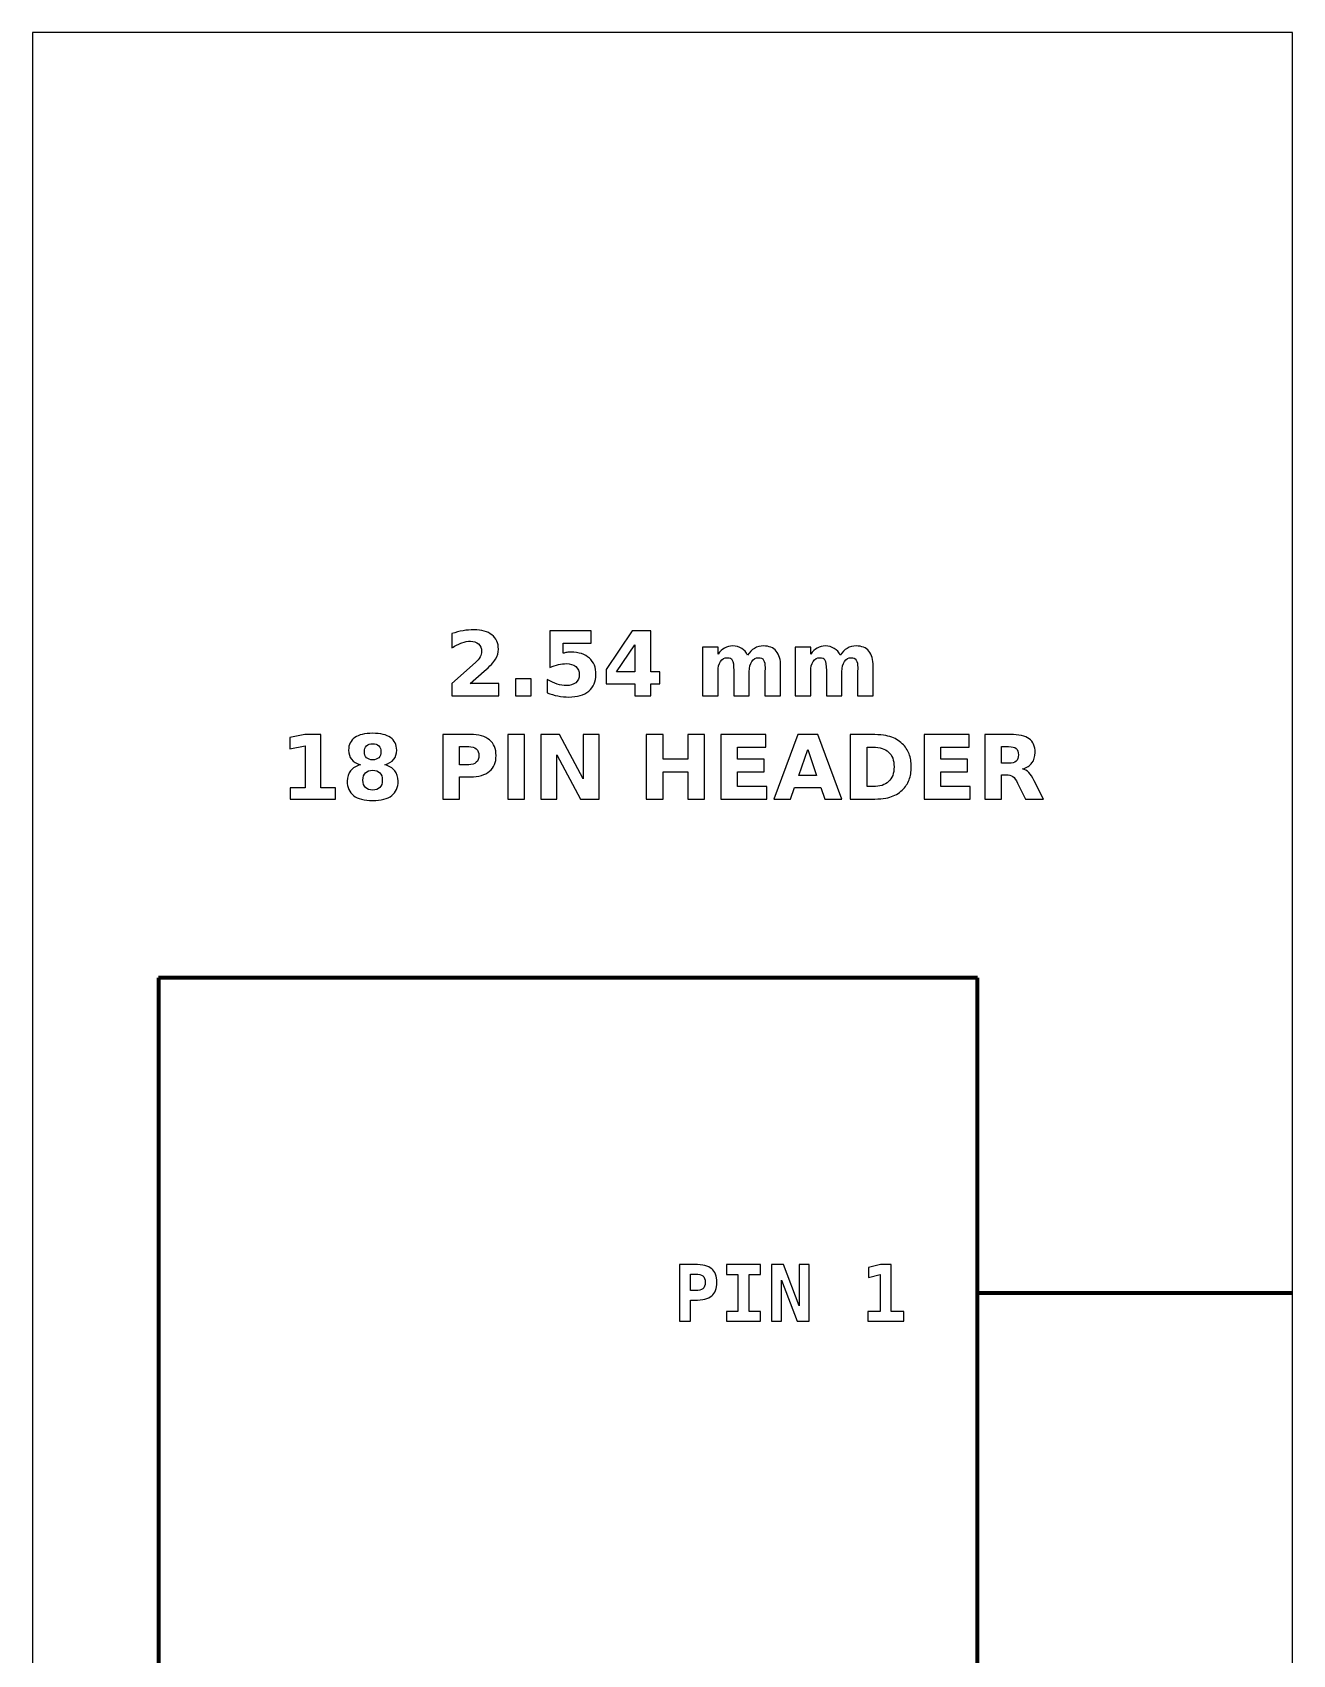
# Model space of a CAD drawing. Header units: centimetres. Extents: x -11.5 to -9.5, y -23.9 to -3.9.
# Drawn here: x -11.5 to -9.5, y -6.424 to -3.85 of the extents above; entities that cross this region are included whole.
import ezdxf

# ---------------------------------------------------------------- set-up
doc = ezdxf.new("R2010")
doc.units = ezdxf.units.CM
doc.header["$MEASUREMENT"] = 0
doc.layers.add('Layer 1', color=7, linetype='Continuous')

msp = doc.modelspace()

# ---------------------------------------------------------------- linework, layer by layer
at = {"layer": 'Layer 1', "color": 7}
msp.add_lwpolyline([(-11.5, -23.85), (-9.5, -23.85), (-9.5, -3.85), (-11.5, -3.85), (-11.5, -23.85)], close=True, dxfattribs=at)
at = {"layer": 'Layer 1', "color": 7, "lineweight": 100}
msp.add_lwpolyline([(-11.3, -23.35), (-10, -23.35), (-10, -5.35), (-11.3, -5.35), (-11.3, -23.35)], close=True, dxfattribs=at)
at = {"layer": 'Layer 1', "color": 250}
for points, knots in [([(-10.80503, -4.88297), (-10.80503, -4.88297), (-10.75975, -4.88297), (-10.75975, -4.88297), (-10.75975, -4.88297), (-10.75975, -4.88297), (-10.75975, -4.90247), (-10.75975, -4.90247), (-10.75975, -4.90247), (-10.75975, -4.90247), (-10.83452, -4.90247), (-10.83452, -4.90247), (-10.83452, -4.90247), (-10.83452, -4.90247), (-10.83452, -4.88297), (-10.83452, -4.88297), (-10.83452, -4.88297), (-10.83452, -4.88297), (-10.79696, -4.84984), (-10.79696, -4.84984), (-10.79696, -4.84984), (-10.7936, -4.8468), (-10.79113, -4.84384), (-10.78953, -4.84095), (-10.78953, -4.84095), (-10.78791, -4.83805), (-10.78711, -4.83504), (-10.78711, -4.83191), (-10.78711, -4.83191), (-10.78711, -4.82709), (-10.78873, -4.82321), (-10.79197, -4.82027), (-10.79197, -4.82027), (-10.7952, -4.81733), (-10.7995, -4.81588), (-10.80489, -4.81588), (-10.80489, -4.81588), (-10.80902, -4.81588), (-10.81354, -4.81677), (-10.81846, -4.81853), (-10.81846, -4.81853), (-10.82337, -4.8203), (-10.82864, -4.82293), (-10.83424, -4.82641), (-10.83424, -4.82641), (-10.83424, -4.82641), (-10.83424, -4.80381), (-10.83424, -4.80381), (-10.83424, -4.80381), (-10.82826, -4.80184), (-10.82236, -4.80033), (-10.81653, -4.7993), (-10.81653, -4.7993), (-10.81069, -4.79826), (-10.80498, -4.79774), (-10.79936, -4.79774), (-10.79936, -4.79774), (-10.78706, -4.79774), (-10.77749, -4.80045), (-10.77067, -4.80588), (-10.77067, -4.80588), (-10.76385, -4.81129), (-10.76044, -4.81884), (-10.76044, -4.82855), (-10.76044, -4.82855), (-10.76044, -4.83415), (-10.76189, -4.83937), (-10.76479, -4.84422), (-10.76479, -4.84422), (-10.76768, -4.84906), (-10.77377, -4.85555), (-10.78304, -4.86369), (-10.78304, -4.86369), (-10.78304, -4.86369), (-10.80503, -4.88297), (-10.80503, -4.88297)], [0, 0, 0, 0, 0.0526316, 0.0526316, 0.0526316, 0.0526316, 0.1052632, 0.1052632, 0.1052632, 0.1052632, 0.1578947, 0.1578947, 0.1578947, 0.1578947, 0.2105263, 0.2105263, 0.2105263, 0.2105263, 0.2631579, 0.2631579, 0.2631579, 0.2631579, 0.3157895, 0.3157895, 0.3157895, 0.3157895, 0.3684211, 0.3684211, 0.3684211, 0.3684211, 0.4210526, 0.4210526, 0.4210526, 0.4210526, 0.4736842, 0.4736842, 0.4736842, 0.4736842, 0.5263158, 0.5263158, 0.5263158, 0.5263158, 0.5789474, 0.5789474, 0.5789474, 0.5789474, 0.6315789, 0.6315789, 0.6315789, 0.6315789, 0.6842105, 0.6842105, 0.6842105, 0.6842105, 0.7368421, 0.7368421, 0.7368421, 0.7368421, 0.7894737, 0.7894737, 0.7894737, 0.7894737, 0.8421053, 0.8421053, 0.8421053, 0.8421053, 0.8947368, 0.8947368, 0.8947368, 0.8947368, 0.9473684, 0.9473684, 0.9473684, 0.9473684, 1, 1, 1, 1]), ([(-10.67894, -4.7996), (-10.67894, -4.7996), (-10.613, -4.7996), (-10.613, -4.7996), (-10.613, -4.7996), (-10.613, -4.7996), (-10.613, -4.8191), (-10.613, -4.8191), (-10.613, -4.8191), (-10.613, -4.8191), (-10.6578, -4.8191), (-10.6578, -4.8191), (-10.6578, -4.8191), (-10.6578, -4.8191), (-10.6578, -4.83502), (-10.6578, -4.83502), (-10.6578, -4.83502), (-10.65578, -4.83448), (-10.65375, -4.83406), (-10.65171, -4.83375), (-10.65171, -4.83375), (-10.64966, -4.83344), (-10.64752, -4.8333), (-10.64533, -4.8333), (-10.64533, -4.8333), (-10.63278, -4.8333), (-10.62302, -4.83643), (-10.61603, -4.84271), (-10.61603, -4.84271), (-10.60905, -4.84897), (-10.60557, -4.85771), (-10.60557, -4.86891), (-10.60557, -4.86891), (-10.60557, -4.88003), (-10.60938, -4.88874), (-10.61697, -4.89504), (-10.61697, -4.89504), (-10.62457, -4.90132), (-10.63513, -4.90447), (-10.64863, -4.90447), (-10.64863, -4.90447), (-10.65446, -4.90447), (-10.66025, -4.9039), (-10.66596, -4.90278), (-10.66596, -4.90278), (-10.67168, -4.90165), (-10.67737, -4.89995), (-10.68301, -4.89765), (-10.68301, -4.89765), (-10.68301, -4.89765), (-10.68301, -4.87676), (-10.68301, -4.87676), (-10.68301, -4.87676), (-10.67741, -4.87999), (-10.6721, -4.88239), (-10.66707, -4.88398), (-10.66707, -4.88398), (-10.66203, -4.88561), (-10.65728, -4.88641), (-10.65284, -4.88641), (-10.65284, -4.88641), (-10.64639, -4.88641), (-10.64134, -4.88483), (-10.63764, -4.88168), (-10.63764, -4.88168), (-10.63395, -4.87855), (-10.63209, -4.8743), (-10.63209, -4.86891), (-10.63209, -4.86891), (-10.63209, -4.8635), (-10.63395, -4.85924), (-10.63764, -4.85612), (-10.63764, -4.85612), (-10.64134, -4.85299), (-10.64639, -4.85144), (-10.65284, -4.85144), (-10.65284, -4.85144), (-10.65665, -4.85144), (-10.66072, -4.85193), (-10.66502, -4.85292), (-10.66502, -4.85292), (-10.66935, -4.8539), (-10.67398, -4.85543), (-10.67894, -4.8575), (-10.67894, -4.8575), (-10.67894, -4.8575), (-10.67894, -4.7996), (-10.67894, -4.7996)], [0, 0, 0, 0, 0.0454545, 0.0454545, 0.0454545, 0.0454545, 0.0909091, 0.0909091, 0.0909091, 0.0909091, 0.1363636, 0.1363636, 0.1363636, 0.1363636, 0.1818182, 0.1818182, 0.1818182, 0.1818182, 0.2272727, 0.2272727, 0.2272727, 0.2272727, 0.2727273, 0.2727273, 0.2727273, 0.2727273, 0.3181818, 0.3181818, 0.3181818, 0.3181818, 0.3636364, 0.3636364, 0.3636364, 0.3636364, 0.4090909, 0.4090909, 0.4090909, 0.4090909, 0.4545455, 0.4545455, 0.4545455, 0.4545455, 0.5, 0.5, 0.5, 0.5, 0.5454545, 0.5454545, 0.5454545, 0.5454545, 0.5909091, 0.5909091, 0.5909091, 0.5909091, 0.6363636, 0.6363636, 0.6363636, 0.6363636, 0.6818182, 0.6818182, 0.6818182, 0.6818182, 0.7272727, 0.7272727, 0.7272727, 0.7272727, 0.7727273, 0.7727273, 0.7727273, 0.7727273, 0.8181818, 0.8181818, 0.8181818, 0.8181818, 0.8636364, 0.8636364, 0.8636364, 0.8636364, 0.9090909, 0.9090909, 0.9090909, 0.9090909, 0.9545455, 0.9545455, 0.9545455, 0.9545455, 1, 1, 1, 1]), ([(-10.54816, -4.7996), (-10.54816, -4.7996), (-10.51866, -4.7996), (-10.51866, -4.7996), (-10.51866, -4.7996), (-10.51866, -4.7996), (-10.51866, -4.86451), (-10.51866, -4.86451), (-10.51866, -4.86451), (-10.51866, -4.86451), (-10.50399, -4.86451), (-10.50399, -4.86451), (-10.50399, -4.86451), (-10.50399, -4.86451), (-10.50399, -4.88373), (-10.50399, -4.88373), (-10.50399, -4.88373), (-10.50399, -4.88373), (-10.51866, -4.88373), (-10.51866, -4.88373), (-10.51866, -4.88373), (-10.51866, -4.88373), (-10.51866, -4.90247), (-10.51866, -4.90247), (-10.51866, -4.90247), (-10.51866, -4.90247), (-10.54373, -4.90247), (-10.54373, -4.90247), (-10.54373, -4.90247), (-10.54373, -4.90247), (-10.54373, -4.88373), (-10.54373, -4.88373), (-10.54373, -4.88373), (-10.54373, -4.88373), (-10.58936, -4.88373), (-10.58936, -4.88373), (-10.58936, -4.88373), (-10.58936, -4.88373), (-10.58936, -4.86098), (-10.58936, -4.86098), (-10.58936, -4.86098), (-10.58936, -4.86098), (-10.54816, -4.7996), (-10.54816, -4.7996)], [0, 0, 0, 0, 0.0909091, 0.0909091, 0.0909091, 0.0909091, 0.1818182, 0.1818182, 0.1818182, 0.1818182, 0.2727273, 0.2727273, 0.2727273, 0.2727273, 0.3636364, 0.3636364, 0.3636364, 0.3636364, 0.4545455, 0.4545455, 0.4545455, 0.4545455, 0.5454545, 0.5454545, 0.5454545, 0.5454545, 0.6363636, 0.6363636, 0.6363636, 0.6363636, 0.7272727, 0.7272727, 0.7272727, 0.7272727, 0.8181818, 0.8181818, 0.8181818, 0.8181818, 0.9090909, 0.9090909, 0.9090909, 0.9090909, 1, 1, 1, 1]), ([(-10.54373, -4.82145), (-10.54373, -4.82145), (-10.57283, -4.86451), (-10.57283, -4.86451), (-10.57283, -4.86451), (-10.57283, -4.86451), (-10.54373, -4.86451), (-10.54373, -4.86451), (-10.54373, -4.86451), (-10.54373, -4.86451), (-10.54373, -4.82145), (-10.54373, -4.82145)], [0, 0, 0, 0, 0.3333333, 0.3333333, 0.3333333, 0.3333333, 0.6666667, 0.6666667, 0.6666667, 0.6666667, 1, 1, 1, 1]), ([(-10.36502, -4.83812), (-10.36189, -4.83335), (-10.3582, -4.8297), (-10.35389, -4.82721), (-10.35389, -4.82721), (-10.34959, -4.82469), (-10.34489, -4.82345), (-10.33974, -4.82345), (-10.33974, -4.82345), (-10.33087, -4.82345), (-10.32412, -4.82618), (-10.31949, -4.83166), (-10.31949, -4.83166), (-10.31485, -4.83711), (-10.31252, -4.84506), (-10.31252, -4.85548), (-10.31252, -4.85548), (-10.31252, -4.85548), (-10.31252, -4.90247), (-10.31252, -4.90247), (-10.31252, -4.90247), (-10.31252, -4.90247), (-10.33734, -4.90247), (-10.33734, -4.90247), (-10.33734, -4.90247), (-10.33734, -4.90247), (-10.33734, -4.86223), (-10.33734, -4.86223), (-10.33734, -4.86223), (-10.33729, -4.86164), (-10.33727, -4.86103), (-10.33724, -4.86037), (-10.33724, -4.86037), (-10.33722, -4.85974), (-10.3372, -4.85882), (-10.3372, -4.85762), (-10.3372, -4.85762), (-10.3372, -4.85216), (-10.33799, -4.84819), (-10.33962, -4.84574), (-10.33962, -4.84574), (-10.34122, -4.84327), (-10.3438, -4.84205), (-10.34738, -4.84205), (-10.34738, -4.84205), (-10.35208, -4.84205), (-10.35568, -4.84398), (-10.35824, -4.84784), (-10.35824, -4.84784), (-10.36078, -4.85169), (-10.3621, -4.85727), (-10.3622, -4.86458), (-10.3622, -4.86458), (-10.3622, -4.86458), (-10.3622, -4.90247), (-10.3622, -4.90247), (-10.3622, -4.90247), (-10.3622, -4.90247), (-10.38701, -4.90247), (-10.38701, -4.90247), (-10.38701, -4.90247), (-10.38701, -4.90247), (-10.38701, -4.86223), (-10.38701, -4.86223), (-10.38701, -4.86223), (-10.38701, -4.85369), (-10.38774, -4.84819), (-10.38922, -4.84574), (-10.38922, -4.84574), (-10.39068, -4.84327), (-10.39329, -4.84205), (-10.39705, -4.84205), (-10.39705, -4.84205), (-10.4018, -4.84205), (-10.40545, -4.844), (-10.40801, -4.84788), (-10.40801, -4.84788), (-10.41057, -4.85176), (-10.41187, -4.85729), (-10.41187, -4.86451), (-10.41187, -4.86451), (-10.41187, -4.86451), (-10.41187, -4.90247), (-10.41187, -4.90247), (-10.41187, -4.90247), (-10.41187, -4.90247), (-10.43668, -4.90247), (-10.43668, -4.90247), (-10.43668, -4.90247), (-10.43668, -4.90247), (-10.43668, -4.82531), (-10.43668, -4.82531), (-10.43668, -4.82531), (-10.43668, -4.82531), (-10.41187, -4.82531), (-10.41187, -4.82531), (-10.41187, -4.82531), (-10.41187, -4.82531), (-10.41187, -4.83662), (-10.41187, -4.83662), (-10.41187, -4.83662), (-10.40883, -4.83224), (-10.40535, -4.82898), (-10.40142, -4.82676), (-10.40142, -4.82676), (-10.3975, -4.82455), (-10.39317, -4.82345), (-10.38844, -4.82345), (-10.38844, -4.82345), (-10.38313, -4.82345), (-10.3784, -4.82474), (-10.37433, -4.82731), (-10.37433, -4.82731), (-10.37024, -4.82989), (-10.36713, -4.83349), (-10.36502, -4.83812)], [0, 0, 0, 0, 0.0344828, 0.0344828, 0.0344828, 0.0344828, 0.0689655, 0.0689655, 0.0689655, 0.0689655, 0.1034483, 0.1034483, 0.1034483, 0.1034483, 0.137931, 0.137931, 0.137931, 0.137931, 0.1724138, 0.1724138, 0.1724138, 0.1724138, 0.2068966, 0.2068966, 0.2068966, 0.2068966, 0.2413793, 0.2413793, 0.2413793, 0.2413793, 0.2758621, 0.2758621, 0.2758621, 0.2758621, 0.3103448, 0.3103448, 0.3103448, 0.3103448, 0.3448276, 0.3448276, 0.3448276, 0.3448276, 0.3793103, 0.3793103, 0.3793103, 0.3793103, 0.4137931, 0.4137931, 0.4137931, 0.4137931, 0.4482759, 0.4482759, 0.4482759, 0.4482759, 0.4827586, 0.4827586, 0.4827586, 0.4827586, 0.5172414, 0.5172414, 0.5172414, 0.5172414, 0.5517241, 0.5517241, 0.5517241, 0.5517241, 0.5862069, 0.5862069, 0.5862069, 0.5862069, 0.6206897, 0.6206897, 0.6206897, 0.6206897, 0.6551724, 0.6551724, 0.6551724, 0.6551724, 0.6896552, 0.6896552, 0.6896552, 0.6896552, 0.7241379, 0.7241379, 0.7241379, 0.7241379, 0.7586207, 0.7586207, 0.7586207, 0.7586207, 0.7931034, 0.7931034, 0.7931034, 0.7931034, 0.8275862, 0.8275862, 0.8275862, 0.8275862, 0.862069, 0.862069, 0.862069, 0.862069, 0.8965517, 0.8965517, 0.8965517, 0.8965517, 0.9310345, 0.9310345, 0.9310345, 0.9310345, 0.9655172, 0.9655172, 0.9655172, 0.9655172, 1, 1, 1, 1]), ([(-10.21798, -4.83812), (-10.21485, -4.83335), (-10.21116, -4.8297), (-10.20685, -4.82721), (-10.20685, -4.82721), (-10.20255, -4.82469), (-10.19785, -4.82345), (-10.1927, -4.82345), (-10.1927, -4.82345), (-10.18383, -4.82345), (-10.17708, -4.82618), (-10.17245, -4.83166), (-10.17245, -4.83166), (-10.16781, -4.83711), (-10.16548, -4.84506), (-10.16548, -4.85548), (-10.16548, -4.85548), (-10.16548, -4.85548), (-10.16548, -4.90247), (-10.16548, -4.90247), (-10.16548, -4.90247), (-10.16548, -4.90247), (-10.1903, -4.90247), (-10.1903, -4.90247), (-10.1903, -4.90247), (-10.1903, -4.90247), (-10.1903, -4.86223), (-10.1903, -4.86223), (-10.1903, -4.86223), (-10.19025, -4.86164), (-10.19023, -4.86103), (-10.1902, -4.86037), (-10.1902, -4.86037), (-10.19018, -4.85974), (-10.19016, -4.85882), (-10.19016, -4.85762), (-10.19016, -4.85762), (-10.19016, -4.85216), (-10.19095, -4.84819), (-10.19258, -4.84574), (-10.19258, -4.84574), (-10.19418, -4.84327), (-10.19676, -4.84205), (-10.20034, -4.84205), (-10.20034, -4.84205), (-10.20504, -4.84205), (-10.20864, -4.84398), (-10.2112, -4.84784), (-10.2112, -4.84784), (-10.21374, -4.85169), (-10.21506, -4.85727), (-10.21516, -4.86458), (-10.21516, -4.86458), (-10.21516, -4.86458), (-10.21516, -4.90247), (-10.21516, -4.90247), (-10.21516, -4.90247), (-10.21516, -4.90247), (-10.23997, -4.90247), (-10.23997, -4.90247), (-10.23997, -4.90247), (-10.23997, -4.90247), (-10.23997, -4.86223), (-10.23997, -4.86223), (-10.23997, -4.86223), (-10.23997, -4.85369), (-10.2407, -4.84819), (-10.24218, -4.84574), (-10.24218, -4.84574), (-10.24364, -4.84327), (-10.24625, -4.84205), (-10.25001, -4.84205), (-10.25001, -4.84205), (-10.25476, -4.84205), (-10.25841, -4.844), (-10.26097, -4.84788), (-10.26097, -4.84788), (-10.26353, -4.85176), (-10.26483, -4.85729), (-10.26483, -4.86451), (-10.26483, -4.86451), (-10.26483, -4.86451), (-10.26483, -4.90247), (-10.26483, -4.90247), (-10.26483, -4.90247), (-10.26483, -4.90247), (-10.28964, -4.90247), (-10.28964, -4.90247), (-10.28964, -4.90247), (-10.28964, -4.90247), (-10.28964, -4.82531), (-10.28964, -4.82531), (-10.28964, -4.82531), (-10.28964, -4.82531), (-10.26483, -4.82531), (-10.26483, -4.82531), (-10.26483, -4.82531), (-10.26483, -4.82531), (-10.26483, -4.83662), (-10.26483, -4.83662), (-10.26483, -4.83662), (-10.26179, -4.83224), (-10.25831, -4.82898), (-10.25438, -4.82676), (-10.25438, -4.82676), (-10.25046, -4.82455), (-10.24613, -4.82345), (-10.2414, -4.82345), (-10.2414, -4.82345), (-10.23609, -4.82345), (-10.23136, -4.82474), (-10.22729, -4.82731), (-10.22729, -4.82731), (-10.2232, -4.82989), (-10.22009, -4.83349), (-10.21798, -4.83812)], [0, 0, 0, 0, 0.0344828, 0.0344828, 0.0344828, 0.0344828, 0.0689655, 0.0689655, 0.0689655, 0.0689655, 0.1034483, 0.1034483, 0.1034483, 0.1034483, 0.137931, 0.137931, 0.137931, 0.137931, 0.1724138, 0.1724138, 0.1724138, 0.1724138, 0.2068966, 0.2068966, 0.2068966, 0.2068966, 0.2413793, 0.2413793, 0.2413793, 0.2413793, 0.2758621, 0.2758621, 0.2758621, 0.2758621, 0.3103448, 0.3103448, 0.3103448, 0.3103448, 0.3448276, 0.3448276, 0.3448276, 0.3448276, 0.3793103, 0.3793103, 0.3793103, 0.3793103, 0.4137931, 0.4137931, 0.4137931, 0.4137931, 0.4482759, 0.4482759, 0.4482759, 0.4482759, 0.4827586, 0.4827586, 0.4827586, 0.4827586, 0.5172414, 0.5172414, 0.5172414, 0.5172414, 0.5517241, 0.5517241, 0.5517241, 0.5517241, 0.5862069, 0.5862069, 0.5862069, 0.5862069, 0.6206897, 0.6206897, 0.6206897, 0.6206897, 0.6551724, 0.6551724, 0.6551724, 0.6551724, 0.6896552, 0.6896552, 0.6896552, 0.6896552, 0.7241379, 0.7241379, 0.7241379, 0.7241379, 0.7586207, 0.7586207, 0.7586207, 0.7586207, 0.7931034, 0.7931034, 0.7931034, 0.7931034, 0.8275862, 0.8275862, 0.8275862, 0.8275862, 0.862069, 0.862069, 0.862069, 0.862069, 0.8965517, 0.8965517, 0.8965517, 0.8965517, 0.9310345, 0.9310345, 0.9310345, 0.9310345, 0.9655172, 0.9655172, 0.9655172, 0.9655172, 1, 1, 1, 1]), ([(-10.73311, -4.8758), (-10.73311, -4.8758), (-10.70829, -4.8758), (-10.70829, -4.8758), (-10.70829, -4.8758), (-10.70829, -4.8758), (-10.70829, -4.90247), (-10.70829, -4.90247), (-10.70829, -4.90247), (-10.70829, -4.90247), (-10.73311, -4.90247), (-10.73311, -4.90247), (-10.73311, -4.90247), (-10.73311, -4.90247), (-10.73311, -4.8758), (-10.73311, -4.8758)], [0, 0, 0, 0, 0.25, 0.25, 0.25, 0.25, 0.5, 0.5, 0.5, 0.5, 0.75, 0.75, 0.75, 0.75, 1, 1, 1, 1]), ([(-11.09073, -5.0484), (-11.09073, -5.0484), (-11.0673, -5.0484), (-11.0673, -5.0484), (-11.0673, -5.0484), (-11.0673, -5.0484), (-11.0673, -4.98191), (-11.0673, -4.98191), (-11.0673, -4.98191), (-11.0673, -4.98191), (-11.09134, -4.98688), (-11.09134, -4.98688), (-11.09134, -4.98688), (-11.09134, -4.98688), (-11.09134, -4.96881), (-11.09134, -4.96881), (-11.09134, -4.96881), (-11.09134, -4.96881), (-11.06744, -4.96385), (-11.06744, -4.96385), (-11.06744, -4.96385), (-11.06744, -4.96385), (-11.04223, -4.96385), (-11.04223, -4.96385), (-11.04223, -4.96385), (-11.04223, -4.96385), (-11.04223, -5.0484), (-11.04223, -5.0484), (-11.04223, -5.0484), (-11.04223, -5.0484), (-11.01881, -5.0484), (-11.01881, -5.0484), (-11.01881, -5.0484), (-11.01881, -5.0484), (-11.01881, -5.06672), (-11.01881, -5.06672), (-11.01881, -5.06672), (-11.01881, -5.06672), (-11.09073, -5.06672), (-11.09073, -5.06672), (-11.09073, -5.06672), (-11.09073, -5.06672), (-11.09073, -5.0484), (-11.09073, -5.0484)], [0, 0, 0, 0, 0.0909091, 0.0909091, 0.0909091, 0.0909091, 0.1818182, 0.1818182, 0.1818182, 0.1818182, 0.2727273, 0.2727273, 0.2727273, 0.2727273, 0.3636364, 0.3636364, 0.3636364, 0.3636364, 0.4545455, 0.4545455, 0.4545455, 0.4545455, 0.5454545, 0.5454545, 0.5454545, 0.5454545, 0.6363636, 0.6363636, 0.6363636, 0.6363636, 0.7272727, 0.7272727, 0.7272727, 0.7272727, 0.8181818, 0.8181818, 0.8181818, 0.8181818, 0.9090909, 0.9090909, 0.9090909, 0.9090909, 1, 1, 1, 1]), ([(-10.97932, -5.01195), (-10.98555, -5.01006), (-10.99026, -5.00717), (-10.99343, -5.00327), (-10.99343, -5.00327), (-10.99661, -4.99936), (-10.99818, -4.9945), (-10.99818, -4.98866), (-10.99818, -4.98866), (-10.99818, -4.97998), (-10.99494, -4.97335), (-10.98847, -4.96881), (-10.98847, -4.96881), (-10.982, -4.96427), (-10.97248, -4.96199), (-10.95994, -4.96199), (-10.95994, -4.96199), (-10.9475, -4.96199), (-10.93802, -4.96425), (-10.93155, -4.96879), (-10.93155, -4.96879), (-10.92509, -4.97331), (-10.92184, -4.97994), (-10.92184, -4.98866), (-10.92184, -4.98866), (-10.92184, -4.9945), (-10.92344, -4.99936), (-10.92661, -5.00327), (-10.92661, -5.00327), (-10.92981, -5.00717), (-10.93454, -5.01006), (-10.94077, -5.01195), (-10.94077, -5.01195), (-10.93379, -5.01387), (-10.92852, -5.017), (-10.92497, -5.02135), (-10.92497, -5.02135), (-10.92142, -5.02568), (-10.91963, -5.03116), (-10.91963, -5.03779), (-10.91963, -5.03779), (-10.91963, -5.04798), (-10.92302, -5.05569), (-10.92979, -5.06089), (-10.92979, -5.06089), (-10.93656, -5.06611), (-10.94663, -5.06872), (-10.95994, -5.06872), (-10.95994, -5.06872), (-10.97332, -5.06872), (-10.98341, -5.06611), (-10.99023, -5.06089), (-10.99023, -5.06089), (-10.99705, -5.05569), (-11.00046, -5.04798), (-11.00046, -5.03779), (-11.00046, -5.03779), (-11.00046, -5.03116), (-10.99867, -5.02568), (-10.99512, -5.02135), (-10.99512, -5.02135), (-10.99157, -5.017), (-10.9863, -5.01387), (-10.97932, -5.01195)], [0, 0, 0, 0, 0.0625, 0.0625, 0.0625, 0.0625, 0.125, 0.125, 0.125, 0.125, 0.1875, 0.1875, 0.1875, 0.1875, 0.25, 0.25, 0.25, 0.25, 0.3125, 0.3125, 0.3125, 0.3125, 0.375, 0.375, 0.375, 0.375, 0.4375, 0.4375, 0.4375, 0.4375, 0.5, 0.5, 0.5, 0.5, 0.5625, 0.5625, 0.5625, 0.5625, 0.625, 0.625, 0.625, 0.625, 0.6875, 0.6875, 0.6875, 0.6875, 0.75, 0.75, 0.75, 0.75, 0.8125, 0.8125, 0.8125, 0.8125, 0.875, 0.875, 0.875, 0.875, 0.9375, 0.9375, 0.9375, 0.9375, 1, 1, 1, 1]), ([(-10.84879, -4.96385), (-10.84879, -4.96385), (-10.80477, -4.96385), (-10.80477, -4.96385), (-10.80477, -4.96385), (-10.79167, -4.96385), (-10.78162, -4.96677), (-10.77461, -4.97258), (-10.77461, -4.97258), (-10.76761, -4.97839), (-10.7641, -4.98666), (-10.7641, -4.99741), (-10.7641, -4.99741), (-10.7641, -5.00818), (-10.76761, -5.01648), (-10.77461, -5.02229), (-10.77461, -5.02229), (-10.78162, -5.0281), (-10.79167, -5.03102), (-10.80477, -5.03102), (-10.80477, -5.03102), (-10.80477, -5.03102), (-10.82226, -5.03102), (-10.82226, -5.03102), (-10.82226, -5.03102), (-10.82226, -5.03102), (-10.82226, -5.06672), (-10.82226, -5.06672), (-10.82226, -5.06672), (-10.82226, -5.06672), (-10.84879, -5.06672), (-10.84879, -5.06672), (-10.84879, -5.06672), (-10.84879, -5.06672), (-10.84879, -4.96385), (-10.84879, -4.96385)], [0, 0, 0, 0, 0.1111111, 0.1111111, 0.1111111, 0.1111111, 0.2222222, 0.2222222, 0.2222222, 0.2222222, 0.3333333, 0.3333333, 0.3333333, 0.3333333, 0.4444444, 0.4444444, 0.4444444, 0.4444444, 0.5555556, 0.5555556, 0.5555556, 0.5555556, 0.6666667, 0.6666667, 0.6666667, 0.6666667, 0.7777778, 0.7777778, 0.7777778, 0.7777778, 0.8888889, 0.8888889, 0.8888889, 0.8888889, 1, 1, 1, 1]), ([(-10.74538, -4.96385), (-10.74538, -4.96385), (-10.71885, -4.96385), (-10.71885, -4.96385), (-10.71885, -4.96385), (-10.71885, -4.96385), (-10.71885, -5.06672), (-10.71885, -5.06672), (-10.71885, -5.06672), (-10.71885, -5.06672), (-10.74538, -5.06672), (-10.74538, -5.06672), (-10.74538, -5.06672), (-10.74538, -5.06672), (-10.74538, -4.96385), (-10.74538, -4.96385)], [0, 0, 0, 0, 0.25, 0.25, 0.25, 0.25, 0.5, 0.5, 0.5, 0.5, 0.75, 0.75, 0.75, 0.75, 1, 1, 1, 1]), ([(-10.69289, -4.96385), (-10.69289, -4.96385), (-10.66326, -4.96385), (-10.66326, -4.96385), (-10.66326, -4.96385), (-10.66326, -4.96385), (-10.62584, -5.03441), (-10.62584, -5.03441), (-10.62584, -5.03441), (-10.62584, -5.03441), (-10.62584, -4.96385), (-10.62584, -4.96385), (-10.62584, -4.96385), (-10.62584, -4.96385), (-10.6007, -4.96385), (-10.6007, -4.96385), (-10.6007, -4.96385), (-10.6007, -4.96385), (-10.6007, -5.06672), (-10.6007, -5.06672), (-10.6007, -5.06672), (-10.6007, -5.06672), (-10.63033, -5.06672), (-10.63033, -5.06672), (-10.63033, -5.06672), (-10.63033, -5.06672), (-10.66775, -4.99616), (-10.66775, -4.99616), (-10.66775, -4.99616), (-10.66775, -4.99616), (-10.66775, -5.06672), (-10.66775, -5.06672), (-10.66775, -5.06672), (-10.66775, -5.06672), (-10.69289, -5.06672), (-10.69289, -5.06672), (-10.69289, -5.06672), (-10.69289, -5.06672), (-10.69289, -4.96385), (-10.69289, -4.96385)], [0, 0, 0, 0, 0.1, 0.1, 0.1, 0.1, 0.2, 0.2, 0.2, 0.2, 0.3, 0.3, 0.3, 0.3, 0.4, 0.4, 0.4, 0.4, 0.5, 0.5, 0.5, 0.5, 0.6, 0.6, 0.6, 0.6, 0.7, 0.7, 0.7, 0.7, 0.8, 0.8, 0.8, 0.8, 0.9, 0.9, 0.9, 0.9, 1, 1, 1, 1]), ([(-10.52567, -4.96385), (-10.52567, -4.96385), (-10.49914, -4.96385), (-10.49914, -4.96385), (-10.49914, -4.96385), (-10.49914, -4.96385), (-10.49914, -5.00306), (-10.49914, -5.00306), (-10.49914, -5.00306), (-10.49914, -5.00306), (-10.46001, -5.00306), (-10.46001, -5.00306), (-10.46001, -5.00306), (-10.46001, -5.00306), (-10.46001, -4.96385), (-10.46001, -4.96385), (-10.46001, -4.96385), (-10.46001, -4.96385), (-10.43348, -4.96385), (-10.43348, -4.96385), (-10.43348, -4.96385), (-10.43348, -4.96385), (-10.43348, -5.06672), (-10.43348, -5.06672), (-10.43348, -5.06672), (-10.43348, -5.06672), (-10.46001, -5.06672), (-10.46001, -5.06672), (-10.46001, -5.06672), (-10.46001, -5.06672), (-10.46001, -5.02312), (-10.46001, -5.02312), (-10.46001, -5.02312), (-10.46001, -5.02312), (-10.49914, -5.02312), (-10.49914, -5.02312), (-10.49914, -5.02312), (-10.49914, -5.02312), (-10.49914, -5.06672), (-10.49914, -5.06672), (-10.49914, -5.06672), (-10.49914, -5.06672), (-10.52567, -5.06672), (-10.52567, -5.06672), (-10.52567, -5.06672), (-10.52567, -5.06672), (-10.52567, -4.96385), (-10.52567, -4.96385)], [0, 0, 0, 0, 0.0833333, 0.0833333, 0.0833333, 0.0833333, 0.1666667, 0.1666667, 0.1666667, 0.1666667, 0.25, 0.25, 0.25, 0.25, 0.3333333, 0.3333333, 0.3333333, 0.3333333, 0.4166667, 0.4166667, 0.4166667, 0.4166667, 0.5, 0.5, 0.5, 0.5, 0.5833333, 0.5833333, 0.5833333, 0.5833333, 0.6666667, 0.6666667, 0.6666667, 0.6666667, 0.75, 0.75, 0.75, 0.75, 0.8333333, 0.8333333, 0.8333333, 0.8333333, 0.9166667, 0.9166667, 0.9166667, 0.9166667, 1, 1, 1, 1]), ([(-10.40758, -4.96385), (-10.40758, -4.96385), (-10.33599, -4.96385), (-10.33599, -4.96385), (-10.33599, -4.96385), (-10.33599, -4.96385), (-10.33599, -4.98391), (-10.33599, -4.98391), (-10.33599, -4.98391), (-10.33599, -4.98391), (-10.38105, -4.98391), (-10.38105, -4.98391), (-10.38105, -4.98391), (-10.38105, -4.98391), (-10.38105, -5.00306), (-10.38105, -5.00306), (-10.38105, -5.00306), (-10.38105, -5.00306), (-10.3387, -5.00306), (-10.3387, -5.00306), (-10.3387, -5.00306), (-10.3387, -5.00306), (-10.3387, -5.02312), (-10.3387, -5.02312), (-10.3387, -5.02312), (-10.3387, -5.02312), (-10.38105, -5.02312), (-10.38105, -5.02312), (-10.38105, -5.02312), (-10.38105, -5.02312), (-10.38105, -5.04666), (-10.38105, -5.04666), (-10.38105, -5.04666), (-10.38105, -5.04666), (-10.33449, -5.04666), (-10.33449, -5.04666), (-10.33449, -5.04666), (-10.33449, -5.04666), (-10.33449, -5.06672), (-10.33449, -5.06672), (-10.33449, -5.06672), (-10.33449, -5.06672), (-10.40758, -5.06672), (-10.40758, -5.06672), (-10.40758, -5.06672), (-10.40758, -5.06672), (-10.40758, -4.96385), (-10.40758, -4.96385)], [0, 0, 0, 0, 0.0833333, 0.0833333, 0.0833333, 0.0833333, 0.1666667, 0.1666667, 0.1666667, 0.1666667, 0.25, 0.25, 0.25, 0.25, 0.3333333, 0.3333333, 0.3333333, 0.3333333, 0.4166667, 0.4166667, 0.4166667, 0.4166667, 0.5, 0.5, 0.5, 0.5, 0.5833333, 0.5833333, 0.5833333, 0.5833333, 0.6666667, 0.6666667, 0.6666667, 0.6666667, 0.75, 0.75, 0.75, 0.75, 0.8333333, 0.8333333, 0.8333333, 0.8333333, 0.9166667, 0.9166667, 0.9166667, 0.9166667, 1, 1, 1, 1]), ([(-10.24876, -5.048), (-10.24876, -5.048), (-10.29025, -5.048), (-10.29025, -5.048), (-10.29025, -5.048), (-10.29025, -5.048), (-10.29679, -5.06672), (-10.29679, -5.06672), (-10.29679, -5.06672), (-10.29679, -5.06672), (-10.32346, -5.06672), (-10.32346, -5.06672), (-10.32346, -5.06672), (-10.32346, -5.06672), (-10.28536, -4.96385), (-10.28536, -4.96385), (-10.28536, -4.96385), (-10.28536, -4.96385), (-10.25373, -4.96385), (-10.25373, -4.96385), (-10.25373, -4.96385), (-10.25373, -4.96385), (-10.21563, -5.06672), (-10.21563, -5.06672), (-10.21563, -5.06672), (-10.21563, -5.06672), (-10.2423, -5.06672), (-10.2423, -5.06672), (-10.2423, -5.06672), (-10.2423, -5.06672), (-10.24876, -5.048), (-10.24876, -5.048)], [0, 0, 0, 0, 0.125, 0.125, 0.125, 0.125, 0.25, 0.25, 0.25, 0.25, 0.375, 0.375, 0.375, 0.375, 0.5, 0.5, 0.5, 0.5, 0.625, 0.625, 0.625, 0.625, 0.75, 0.75, 0.75, 0.75, 0.875, 0.875, 0.875, 0.875, 1, 1, 1, 1]), ([(-10.20196, -4.96385), (-10.20196, -4.96385), (-10.17397, -4.96385), (-10.17397, -4.96385), (-10.17397, -4.96385), (-10.15836, -4.96385), (-10.14674, -4.96496), (-10.1391, -4.96719), (-10.1391, -4.96719), (-10.13145, -4.96942), (-10.12489, -4.97319), (-10.11941, -4.97853), (-10.11941, -4.97853), (-10.11459, -4.98316), (-10.11102, -4.98852), (-10.10866, -4.99459), (-10.10866, -4.99459), (-10.10634, -5.00063), (-10.10516, -5.0075), (-10.10516, -5.01519), (-10.10516, -5.01519), (-10.10516, -5.02295), (-10.10634, -5.02987), (-10.10866, -5.03596), (-10.10866, -5.03596), (-10.11102, -5.04205), (-10.11459, -5.04741), (-10.11941, -5.05204), (-10.11941, -5.05204), (-10.12494, -5.05738), (-10.13155, -5.06115), (-10.13926, -5.06338), (-10.13926, -5.06338), (-10.14698, -5.06561), (-10.15855, -5.06672), (-10.17397, -5.06672), (-10.17397, -5.06672), (-10.17397, -5.06672), (-10.20196, -5.06672), (-10.20196, -5.06672), (-10.20196, -5.06672), (-10.20196, -5.06672), (-10.20196, -4.96385), (-10.20196, -4.96385)], [0, 0, 0, 0, 0.0909091, 0.0909091, 0.0909091, 0.0909091, 0.1818182, 0.1818182, 0.1818182, 0.1818182, 0.2727273, 0.2727273, 0.2727273, 0.2727273, 0.3636364, 0.3636364, 0.3636364, 0.3636364, 0.4545455, 0.4545455, 0.4545455, 0.4545455, 0.5454545, 0.5454545, 0.5454545, 0.5454545, 0.6363636, 0.6363636, 0.6363636, 0.6363636, 0.7272727, 0.7272727, 0.7272727, 0.7272727, 0.8181818, 0.8181818, 0.8181818, 0.8181818, 0.9090909, 0.9090909, 0.9090909, 0.9090909, 1, 1, 1, 1]), ([(-10.08484, -4.96385), (-10.08484, -4.96385), (-10.01325, -4.96385), (-10.01325, -4.96385), (-10.01325, -4.96385), (-10.01325, -4.96385), (-10.01325, -4.98391), (-10.01325, -4.98391), (-10.01325, -4.98391), (-10.01325, -4.98391), (-10.05831, -4.98391), (-10.05831, -4.98391), (-10.05831, -4.98391), (-10.05831, -4.98391), (-10.05831, -5.00306), (-10.05831, -5.00306), (-10.05831, -5.00306), (-10.05831, -5.00306), (-10.01596, -5.00306), (-10.01596, -5.00306), (-10.01596, -5.00306), (-10.01596, -5.00306), (-10.01596, -5.02312), (-10.01596, -5.02312), (-10.01596, -5.02312), (-10.01596, -5.02312), (-10.05831, -5.02312), (-10.05831, -5.02312), (-10.05831, -5.02312), (-10.05831, -5.02312), (-10.05831, -5.04666), (-10.05831, -5.04666), (-10.05831, -5.04666), (-10.05831, -5.04666), (-10.01175, -5.04666), (-10.01175, -5.04666), (-10.01175, -5.04666), (-10.01175, -5.04666), (-10.01175, -5.06672), (-10.01175, -5.06672), (-10.01175, -5.06672), (-10.01175, -5.06672), (-10.08484, -5.06672), (-10.08484, -5.06672), (-10.08484, -5.06672), (-10.08484, -5.06672), (-10.08484, -4.96385), (-10.08484, -4.96385)], [0, 0, 0, 0, 0.0833333, 0.0833333, 0.0833333, 0.0833333, 0.1666667, 0.1666667, 0.1666667, 0.1666667, 0.25, 0.25, 0.25, 0.25, 0.3333333, 0.3333333, 0.3333333, 0.3333333, 0.4166667, 0.4166667, 0.4166667, 0.4166667, 0.5, 0.5, 0.5, 0.5, 0.5833333, 0.5833333, 0.5833333, 0.5833333, 0.6666667, 0.6666667, 0.6666667, 0.6666667, 0.75, 0.75, 0.75, 0.75, 0.8333333, 0.8333333, 0.8333333, 0.8333333, 0.9166667, 0.9166667, 0.9166667, 0.9166667, 1, 1, 1, 1]), ([(-9.96191, -5.0278), (-9.96191, -5.0278), (-9.96191, -5.06672), (-9.96191, -5.06672), (-9.96191, -5.06672), (-9.96191, -5.06672), (-9.98844, -5.06672), (-9.98844, -5.06672), (-9.98844, -5.06672), (-9.98844, -5.06672), (-9.98844, -4.96385), (-9.98844, -4.96385), (-9.98844, -4.96385), (-9.98844, -4.96385), (-9.94792, -4.96385), (-9.94792, -4.96385), (-9.94792, -4.96385), (-9.93437, -4.96385), (-9.92442, -4.96613), (-9.91812, -4.97067), (-9.91812, -4.97067), (-9.9118, -4.97521), (-9.90864, -4.98241), (-9.90864, -4.99224), (-9.90864, -4.99224), (-9.90864, -4.99903), (-9.91029, -5.00463), (-9.91356, -5.00898), (-9.91356, -5.00898), (-9.91685, -5.01336), (-9.92181, -5.01658), (-9.92842, -5.01863), (-9.92842, -5.01863), (-9.9248, -5.01947), (-9.92153, -5.02133), (-9.91866, -5.02425), (-9.91866, -5.02425), (-9.91579, -5.02716), (-9.9129, -5.03158), (-9.90996, -5.03751), (-9.90996, -5.03751), (-9.90996, -5.03751), (-9.89554, -5.06672), (-9.89554, -5.06672), (-9.89554, -5.06672), (-9.89554, -5.06672), (-9.92381, -5.06672), (-9.92381, -5.06672), (-9.92381, -5.06672), (-9.92381, -5.06672), (-9.93635, -5.04116), (-9.93635, -5.04116), (-9.93635, -5.04116), (-9.93886, -5.03603), (-9.94143, -5.0325), (-9.94404, -5.03062), (-9.94404, -5.03062), (-9.94663, -5.02874), (-9.95008, -5.0278), (-9.95441, -5.0278), (-9.95441, -5.0278), (-9.95441, -5.0278), (-9.96191, -5.0278), (-9.96191, -5.0278)], [0, 0, 0, 0, 0.0625, 0.0625, 0.0625, 0.0625, 0.125, 0.125, 0.125, 0.125, 0.1875, 0.1875, 0.1875, 0.1875, 0.25, 0.25, 0.25, 0.25, 0.3125, 0.3125, 0.3125, 0.3125, 0.375, 0.375, 0.375, 0.375, 0.4375, 0.4375, 0.4375, 0.4375, 0.5, 0.5, 0.5, 0.5, 0.5625, 0.5625, 0.5625, 0.5625, 0.625, 0.625, 0.625, 0.625, 0.6875, 0.6875, 0.6875, 0.6875, 0.75, 0.75, 0.75, 0.75, 0.8125, 0.8125, 0.8125, 0.8125, 0.875, 0.875, 0.875, 0.875, 0.9375, 0.9375, 0.9375, 0.9375, 1, 1, 1, 1]), ([(-10.97311, -4.99134), (-10.97311, -4.99544), (-10.97198, -4.99859), (-10.9697, -5.00077), (-10.9697, -5.00077), (-10.96742, -5.00299), (-10.96417, -5.00409), (-10.95994, -5.00409), (-10.95994, -5.00409), (-10.9558, -5.00409), (-10.9526, -5.00299), (-10.95037, -5.00077), (-10.95037, -5.00077), (-10.94811, -4.99859), (-10.94698, -4.99544), (-10.94698, -4.99134), (-10.94698, -4.99134), (-10.94698, -4.98725), (-10.94811, -4.98412), (-10.95037, -4.98194), (-10.95037, -4.98194), (-10.9526, -4.97975), (-10.9558, -4.97867), (-10.95994, -4.97867), (-10.95994, -4.97867), (-10.96417, -4.97867), (-10.96742, -4.97977), (-10.9697, -4.98198), (-10.9697, -4.98198), (-10.97198, -4.98417), (-10.97311, -4.9873), (-10.97311, -4.99134)], [0, 0, 0, 0, 0.125, 0.125, 0.125, 0.125, 0.25, 0.25, 0.25, 0.25, 0.375, 0.375, 0.375, 0.375, 0.5, 0.5, 0.5, 0.5, 0.625, 0.625, 0.625, 0.625, 0.75, 0.75, 0.75, 0.75, 0.875, 0.875, 0.875, 0.875, 1, 1, 1, 1]), ([(-10.82226, -4.98307), (-10.82226, -4.98307), (-10.82226, -5.0118), (-10.82226, -5.0118), (-10.82226, -5.0118), (-10.82226, -5.0118), (-10.80759, -5.0118), (-10.80759, -5.0118), (-10.80759, -5.0118), (-10.80244, -5.0118), (-10.79846, -5.01056), (-10.79566, -5.00804), (-10.79566, -5.00804), (-10.79286, -5.00555), (-10.79145, -5.002), (-10.79145, -4.99741), (-10.79145, -4.99741), (-10.79145, -4.9928), (-10.79286, -4.98927), (-10.79566, -4.98678), (-10.79566, -4.98678), (-10.79846, -4.98431), (-10.80244, -4.98307), (-10.80759, -4.98307), (-10.80759, -4.98307), (-10.80759, -4.98307), (-10.82226, -4.98307), (-10.82226, -4.98307)], [0, 0, 0, 0, 0.1428571, 0.1428571, 0.1428571, 0.1428571, 0.2857143, 0.2857143, 0.2857143, 0.2857143, 0.4285714, 0.4285714, 0.4285714, 0.4285714, 0.5714286, 0.5714286, 0.5714286, 0.5714286, 0.7142857, 0.7142857, 0.7142857, 0.7142857, 0.8571429, 0.8571429, 0.8571429, 0.8571429, 1, 1, 1, 1]), ([(-10.28364, -5.0289), (-10.28364, -5.0289), (-10.25544, -5.0289), (-10.25544, -5.0289), (-10.25544, -5.0289), (-10.25544, -5.0289), (-10.26951, -4.98798), (-10.26951, -4.98798), (-10.26951, -4.98798), (-10.26951, -4.98798), (-10.28364, -5.0289), (-10.28364, -5.0289)], [0, 0, 0, 0, 0.3333333, 0.3333333, 0.3333333, 0.3333333, 0.6666667, 0.6666667, 0.6666667, 0.6666667, 1, 1, 1, 1]), ([(-10.17543, -4.98391), (-10.17543, -4.98391), (-10.17543, -5.04666), (-10.17543, -5.04666), (-10.17543, -5.04666), (-10.17543, -5.04666), (-10.16593, -5.04666), (-10.16593, -5.04666), (-10.16593, -5.04666), (-10.15509, -5.04666), (-10.14681, -5.04398), (-10.1411, -5.03859), (-10.1411, -5.03859), (-10.13538, -5.03323), (-10.13251, -5.02542), (-10.13251, -5.01519), (-10.13251, -5.01519), (-10.13251, -5.00498), (-10.13536, -4.99722), (-10.14105, -4.99191), (-10.14105, -4.99191), (-10.14674, -4.98657), (-10.15504, -4.98391), (-10.16593, -4.98391), (-10.16593, -4.98391), (-10.16593, -4.98391), (-10.17543, -4.98391), (-10.17543, -4.98391)], [0, 0, 0, 0, 0.1428571, 0.1428571, 0.1428571, 0.1428571, 0.2857143, 0.2857143, 0.2857143, 0.2857143, 0.4285714, 0.4285714, 0.4285714, 0.4285714, 0.5714286, 0.5714286, 0.5714286, 0.5714286, 0.7142857, 0.7142857, 0.7142857, 0.7142857, 0.8571429, 0.8571429, 0.8571429, 0.8571429, 1, 1, 1, 1]), ([(-9.95074, -5.00948), (-9.94519, -5.00948), (-9.94119, -5.00844), (-9.93879, -5.00637), (-9.93879, -5.00637), (-9.93637, -5.0043), (-9.93517, -5.00089), (-9.93517, -4.99616), (-9.93517, -4.99616), (-9.93517, -4.99148), (-9.93637, -4.98812), (-9.93879, -4.9861), (-9.93879, -4.9861), (-9.94119, -4.98408), (-9.94519, -4.98307), (-9.95074, -4.98307), (-9.95074, -4.98307), (-9.95074, -4.98307), (-9.96191, -4.98307), (-9.96191, -4.98307), (-9.96191, -4.98307), (-9.96191, -4.98307), (-9.96191, -5.00948), (-9.96191, -5.00948), (-9.96191, -5.00948), (-9.96191, -5.00948), (-9.95074, -5.00948), (-9.95074, -5.00948)], [0, 0, 0, 0, 0.1428571, 0.1428571, 0.1428571, 0.1428571, 0.2857143, 0.2857143, 0.2857143, 0.2857143, 0.4285714, 0.4285714, 0.4285714, 0.4285714, 0.5714286, 0.5714286, 0.5714286, 0.5714286, 0.7142857, 0.7142857, 0.7142857, 0.7142857, 0.8571429, 0.8571429, 0.8571429, 0.8571429, 1, 1, 1, 1]), ([(-10.95994, -5.02069), (-10.9649, -5.02069), (-10.96874, -5.02206), (-10.97139, -5.02476), (-10.97139, -5.02476), (-10.97405, -5.02747), (-10.97539, -5.03135), (-10.97539, -5.0364), (-10.97539, -5.0364), (-10.97539, -5.04146), (-10.97405, -5.04532), (-10.97139, -5.04802), (-10.97139, -5.04802), (-10.96874, -5.0507), (-10.9649, -5.05204), (-10.95994, -5.05204), (-10.95994, -5.05204), (-10.95502, -5.05204), (-10.95126, -5.0507), (-10.94863, -5.04802), (-10.94863, -5.04802), (-10.94602, -5.04532), (-10.9447, -5.04146), (-10.9447, -5.0364), (-10.9447, -5.0364), (-10.9447, -5.0313), (-10.94602, -5.02742), (-10.94863, -5.02472), (-10.94863, -5.02472), (-10.95126, -5.02204), (-10.95502, -5.02069), (-10.95994, -5.02069)], [0, 0, 0, 0, 0.125, 0.125, 0.125, 0.125, 0.25, 0.25, 0.25, 0.25, 0.375, 0.375, 0.375, 0.375, 0.5, 0.5, 0.5, 0.5, 0.625, 0.625, 0.625, 0.625, 0.75, 0.75, 0.75, 0.75, 0.875, 0.875, 0.875, 0.875, 1, 1, 1, 1]), ([(-10.47311, -5.80498), (-10.47311, -5.80498), (-10.44868, -5.80498), (-10.44868, -5.80498), (-10.44868, -5.80498), (-10.43627, -5.80498), (-10.42734, -5.80718), (-10.42189, -5.81161), (-10.42189, -5.81161), (-10.41643, -5.81603), (-10.41372, -5.82321), (-10.41372, -5.83313), (-10.41372, -5.83313), (-10.41372, -5.84305), (-10.41643, -5.85023), (-10.42189, -5.85466), (-10.42189, -5.85466), (-10.42734, -5.85908), (-10.43627, -5.86128), (-10.44868, -5.86128), (-10.44868, -5.86128), (-10.44868, -5.86128), (-10.45533, -5.86128), (-10.45533, -5.86128), (-10.45533, -5.86128), (-10.45533, -5.86128), (-10.45533, -5.89499), (-10.45533, -5.89499), (-10.45533, -5.89499), (-10.45533, -5.89499), (-10.47311, -5.89499), (-10.47311, -5.89499), (-10.47311, -5.89499), (-10.47311, -5.89499), (-10.47311, -5.80498), (-10.47311, -5.80498)], [0, 0, 0, 0, 0.1111111, 0.1111111, 0.1111111, 0.1111111, 0.2222222, 0.2222222, 0.2222222, 0.2222222, 0.3333333, 0.3333333, 0.3333333, 0.3333333, 0.4444444, 0.4444444, 0.4444444, 0.4444444, 0.5555556, 0.5555556, 0.5555556, 0.5555556, 0.6666667, 0.6666667, 0.6666667, 0.6666667, 0.7777778, 0.7777778, 0.7777778, 0.7777778, 0.8888889, 0.8888889, 0.8888889, 0.8888889, 1, 1, 1, 1]), ([(-10.39818, -5.82066), (-10.39818, -5.82066), (-10.39818, -5.80498), (-10.39818, -5.80498), (-10.39818, -5.80498), (-10.39818, -5.80498), (-10.34459, -5.80498), (-10.34459, -5.80498), (-10.34459, -5.80498), (-10.34459, -5.80498), (-10.34459, -5.82066), (-10.34459, -5.82066), (-10.34459, -5.82066), (-10.34459, -5.82066), (-10.3625, -5.82066), (-10.3625, -5.82066), (-10.3625, -5.82066), (-10.3625, -5.82066), (-10.3625, -5.87931), (-10.3625, -5.87931), (-10.3625, -5.87931), (-10.3625, -5.87931), (-10.34459, -5.87931), (-10.34459, -5.87931), (-10.34459, -5.87931), (-10.34459, -5.87931), (-10.34459, -5.89499), (-10.34459, -5.89499), (-10.34459, -5.89499), (-10.34459, -5.89499), (-10.39818, -5.89499), (-10.39818, -5.89499), (-10.39818, -5.89499), (-10.39818, -5.89499), (-10.39818, -5.87931), (-10.39818, -5.87931), (-10.39818, -5.87931), (-10.39818, -5.87931), (-10.38028, -5.87931), (-10.38028, -5.87931), (-10.38028, -5.87931), (-10.38028, -5.87931), (-10.38028, -5.82066), (-10.38028, -5.82066), (-10.38028, -5.82066), (-10.38028, -5.82066), (-10.39818, -5.82066), (-10.39818, -5.82066)], [0, 0, 0, 0, 0.0833333, 0.0833333, 0.0833333, 0.0833333, 0.1666667, 0.1666667, 0.1666667, 0.1666667, 0.25, 0.25, 0.25, 0.25, 0.3333333, 0.3333333, 0.3333333, 0.3333333, 0.4166667, 0.4166667, 0.4166667, 0.4166667, 0.5, 0.5, 0.5, 0.5, 0.5833333, 0.5833333, 0.5833333, 0.5833333, 0.6666667, 0.6666667, 0.6666667, 0.6666667, 0.75, 0.75, 0.75, 0.75, 0.8333333, 0.8333333, 0.8333333, 0.8333333, 0.9166667, 0.9166667, 0.9166667, 0.9166667, 1, 1, 1, 1]), ([(-10.32704, -5.80498), (-10.32704, -5.80498), (-10.30792, -5.80498), (-10.30792, -5.80498), (-10.30792, -5.80498), (-10.30792, -5.80498), (-10.28286, -5.8704), (-10.28286, -5.8704), (-10.28286, -5.8704), (-10.28286, -5.8704), (-10.28286, -5.80498), (-10.28286, -5.80498), (-10.28286, -5.80498), (-10.28286, -5.80498), (-10.26718, -5.80498), (-10.26718, -5.80498), (-10.26718, -5.80498), (-10.26718, -5.80498), (-10.26718, -5.89499), (-10.26718, -5.89499), (-10.26718, -5.89499), (-10.26718, -5.89499), (-10.28617, -5.89499), (-10.28617, -5.89499), (-10.28617, -5.89499), (-10.28617, -5.89499), (-10.31136, -5.82957), (-10.31136, -5.82957), (-10.31136, -5.82957), (-10.31136, -5.82957), (-10.31136, -5.89499), (-10.31136, -5.89499), (-10.31136, -5.89499), (-10.31136, -5.89499), (-10.32704, -5.89499), (-10.32704, -5.89499), (-10.32704, -5.89499), (-10.32704, -5.89499), (-10.32704, -5.80498), (-10.32704, -5.80498)], [0, 0, 0, 0, 0.1, 0.1, 0.1, 0.1, 0.2, 0.2, 0.2, 0.2, 0.3, 0.3, 0.3, 0.3, 0.4, 0.4, 0.4, 0.4, 0.5, 0.5, 0.5, 0.5, 0.6, 0.6, 0.6, 0.6, 0.7, 0.7, 0.7, 0.7, 0.8, 0.8, 0.8, 0.8, 0.9, 0.9, 0.9, 0.9, 1, 1, 1, 1]), ([(-10.17422, -5.87931), (-10.17422, -5.87931), (-10.15432, -5.87931), (-10.15432, -5.87931), (-10.15432, -5.87931), (-10.15432, -5.87931), (-10.15432, -5.82089), (-10.15432, -5.82089), (-10.15432, -5.82089), (-10.15432, -5.82089), (-10.17282, -5.82548), (-10.17282, -5.82548), (-10.17282, -5.82548), (-10.17282, -5.82548), (-10.17282, -5.80945), (-10.17282, -5.80945), (-10.17282, -5.80945), (-10.17282, -5.80945), (-10.1542, -5.80498), (-10.1542, -5.80498), (-10.1542, -5.80498), (-10.1542, -5.80498), (-10.13702, -5.80498), (-10.13702, -5.80498), (-10.13702, -5.80498), (-10.13702, -5.80498), (-10.13702, -5.87931), (-10.13702, -5.87931), (-10.13702, -5.87931), (-10.13702, -5.87931), (-10.11712, -5.87931), (-10.11712, -5.87931), (-10.11712, -5.87931), (-10.11712, -5.87931), (-10.11712, -5.89499), (-10.11712, -5.89499), (-10.11712, -5.89499), (-10.11712, -5.89499), (-10.17422, -5.89499), (-10.17422, -5.89499), (-10.17422, -5.89499), (-10.17422, -5.89499), (-10.17422, -5.87931), (-10.17422, -5.87931)], [0, 0, 0, 0, 0.0909091, 0.0909091, 0.0909091, 0.0909091, 0.1818182, 0.1818182, 0.1818182, 0.1818182, 0.2727273, 0.2727273, 0.2727273, 0.2727273, 0.3636364, 0.3636364, 0.3636364, 0.3636364, 0.4545455, 0.4545455, 0.4545455, 0.4545455, 0.5454545, 0.5454545, 0.5454545, 0.5454545, 0.6363636, 0.6363636, 0.6363636, 0.6363636, 0.7272727, 0.7272727, 0.7272727, 0.7272727, 0.8181818, 0.8181818, 0.8181818, 0.8181818, 0.9090909, 0.9090909, 0.9090909, 0.9090909, 1, 1, 1, 1]), ([(-10.45533, -5.81994), (-10.45533, -5.81994), (-10.45533, -5.84632), (-10.45533, -5.84632), (-10.45533, -5.84632), (-10.45533, -5.84632), (-10.44802, -5.84632), (-10.44802, -5.84632), (-10.44802, -5.84632), (-10.4422, -5.84632), (-10.4381, -5.84533), (-10.43576, -5.84338), (-10.43576, -5.84338), (-10.43339, -5.8414), (-10.43222, -5.83799), (-10.43222, -5.83313), (-10.43222, -5.83313), (-10.43222, -5.82828), (-10.43339, -5.82486), (-10.43576, -5.82288), (-10.43576, -5.82288), (-10.4381, -5.82093), (-10.4422, -5.81994), (-10.44802, -5.81994), (-10.44802, -5.81994), (-10.44802, -5.81994), (-10.45533, -5.81994), (-10.45533, -5.81994)], [0, 0, 0, 0, 0.1428571, 0.1428571, 0.1428571, 0.1428571, 0.2857143, 0.2857143, 0.2857143, 0.2857143, 0.4285714, 0.4285714, 0.4285714, 0.4285714, 0.5714286, 0.5714286, 0.5714286, 0.5714286, 0.7142857, 0.7142857, 0.7142857, 0.7142857, 0.8571429, 0.8571429, 0.8571429, 0.8571429, 1, 1, 1, 1])]:
    msp.add_open_spline(points, degree=3, knots=knots, dxfattribs=at)
at = {"layer": 'Layer 1', "color": 250, "lineweight": 100}
msp.add_open_spline([(-10, -5.85), (-10, -5.85), (-9.5, -5.85), (-9.5, -5.85)], degree=3, dxfattribs=at)

doc.saveas('drawing.dxf')
